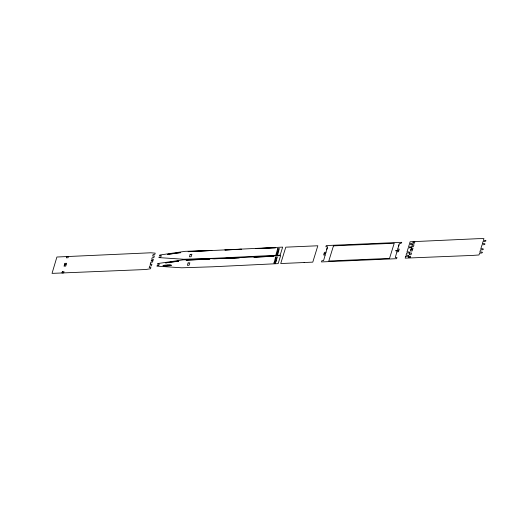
<?xml version="1.0" encoding="UTF-8"?>
<svg xmlns="http://www.w3.org/2000/svg" width="512" height="512" viewBox="0 0 512 512"><rect width="100%" height="100%" fill="white"/><g stroke="black" fill="none" stroke-linecap="round" stroke-linejoin="round"><path stroke-width="0.77" d="M401.786 242.317L401.35 242.336L401.018 243.558L399.315 243.635L398.554 246.31M325.216 254.906L323.558 260.627L321.85 260.704L321.472 261.933L396.627 258.694L396.96 257.466L395.258 257.542L396.922 251.821M325.971 252.269L327.2 247.949M326.784 249.402L327.578 246.726L325.875 246.797L326.253 245.568L401.35 242.336M397.702 249.178L398.982 244.858M188.173 251.718L211.917 250.509L188.256 251.539M186.131 260.25L209.882 259.04L186.214 260.064M150.214 264.243L150.822 262.221L152.512 262.15L152.877 260.922L151.174 260.992L151.296 260.621L152.986 260.55L153.363 259.29L151.654 259.366L152.154 257.754L153.843 257.677L154.355 255.968L152.646 256.045L153.146 254.451L154.835 254.381L155.2 253.152L150.816 252.781L56.902 257.018L52.038 273.376L145.792 269.51L150.528 268.749L150.906 267.488L149.197 267.565L149.702 265.952L151.392 265.875L151.904 264.166L150.195 264.243M166.95 265.35L167.514 265.408M167.302 265.312L164 265.594L167.206 265.702M277.555 254.547L277.862 253.562M278.067 252.89L278.374 251.904L276.71 251.981L276.416 252.96L278.118 252.883M278.579 251.232L278.886 250.246L277.21 250.323L276.915 251.302L278.618 251.232M276.032 261.414L276.333 260.435M304.122 262.528L280.723 263.539L285.786 247.168L317.837 245.773L312.781 262.131L304.115 262.522M166.726 265.619L165.165 265.536L167.539 265.325M277.92 253.562L276.218 253.632L275.923 254.618L277.626 254.541M326.138 252.262L324.435 252.333L324.058 253.562L325.76 253.485L325.645 253.856L323.942 253.926L323.622 254.976L325.325 254.899M397.536 249.19L399.238 249.114L398.906 250.336L395.782 250.47L395.667 250.842L398.803 250.707L398.522 251.75L396.819 251.821M211.373 258.637L183.117 259.859L157.709 263.552L157.523 264.173L159.226 264.096L158.784 265.568L157.082 265.645L156.934 266.138L181.664 267.795L212.339 266.803L278.15 263.629L280.614 255.648L214.106 258.854L211.437 258.637M276.378 260.435L274.675 260.506L274.381 261.491L276.083 261.414M405.709 256.314L405.171 258.15L472.71 255.418L479.008 254.963L479.546 253.12C482.957 253.53 483.744 251.424 479.834 252.102L480.506 249.85C483.904 250.266 484.666 248.186 480.813 248.832L482.08 244.742C485.478 245.158 486.323 243.04 482.381 243.725L483.059 241.466C486.464 241.882 487.309 239.77 483.366 240.448L483.917 238.605L477.894 238.688L410.08 241.792L409.53 243.622C413.478 242.944 412.634 245.056 409.222 244.646L408.55 246.899L411.424 246.976L411.462 247.482L408.243 247.917L406.995 252.019C410.944 251.334 410.099 253.446 406.694 253.037L406.016 255.29C409.965 254.611 409.12 256.723 405.709 256.314M159.123 257.114L158.976 257.606L183.706 259.264L214.381 258.272L280.186 255.098L282.656 247.117L216.141 250.323L185.158 251.328L159.75 255.027L159.565 255.642L161.267 255.571L160.826 257.043L159.123 257.114M224.992 249.946L241.453 249.235L224.992 249.946M222.957 258.477L239.411 257.766L222.957 258.477M256.077 248.608L275.469 247.77L256.077 248.608M254.042 257.133L273.427 256.294L254.042 257.133M277.702 248.666L277.408 249.645L279.117 249.574L279.411 248.589L277.702 248.666M274.176 262.163L273.882 263.142L275.52 263.072L275.821 262.093L274.176 262.163M275.168 258.848L274.874 259.834L276.576 259.757L276.845 258.778L275.168 258.848M275.667 257.197L275.373 258.176L277.075 258.099L277.37 257.12L275.667 257.197M408.838 256.378L408.461 257.645L410.163 257.568L410.541 256.301L408.838 256.378M409.837 253.05L409.318 254.765L411.027 254.688L411.539 252.979L409.837 253.05M410.81 249.811L410.445 251.034L412.147 250.963L412.512 249.734L410.81 249.811M411.302 248.179L410.925 249.446L412.627 249.37L413.011 248.102L411.302 248.179M412.301 244.851L411.789 246.566L413.491 246.49L414.003 244.781L412.301 244.851M413.146 242.042L412.774 243.264L414.483 243.194L414.848 241.965L413.146 242.042M66.733 256.589L66.349 257.818L68.058 257.747L68.435 256.518L66.733 256.589M62.33 271.725L61.946 272.954L63.648 272.877L64.032 271.648L62.33 271.725M64.416 264.966L64.038 266.176L65.741 266.106L66.118 264.89L64.416 264.966M64.909 263.354L64.531 264.582L66.234 264.506L66.618 263.283L64.909 263.354M167.571 265.216L167.418 265.715L170.509 265.197L167.571 265.216M168.448 265.376L169.427 265.331L168.448 265.376M190.163 254.413L189.421 256.813L191.123 256.736L191.885 254.285L190.163 254.413M188.122 262.944L187.379 265.344L189.088 265.267L189.843 262.816L188.122 262.944M333.466 245.862L328.787 261.011L389.536 258.394L394.221 243.251L333.466 245.862M179.552 252.614L167.59 254.362L180.717 252.691L179.552 252.614M177.51 261.139L165.555 262.893L178.675 261.222L177.51 261.139M165.088 265.965A4.307 0.454 -2.7 0 0 171.546 265.267A4.307 0.454 -2.7 0 0 165.101 265.165A4.307 0.454 -2.7 0 0 165.088 265.965"/></g></svg>
